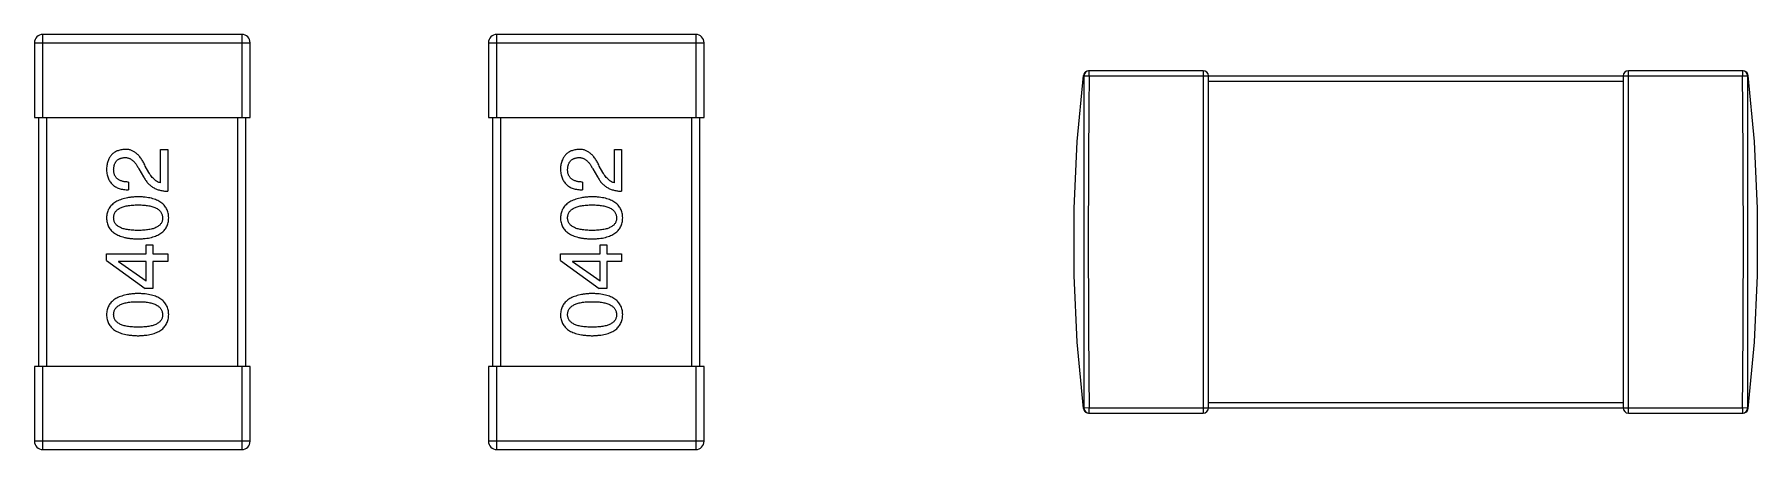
# Model space of a CAD drawing. Header units: inches. Extents: x -190 to 160, y -110 to 38.
# Drawn here: x 125.242 to 129.397, y -51.679 to -50.679 of the extents above; entities that cross this region are included whole.
import ezdxf

# ---------------------------------------------------------------- set-up
doc = ezdxf.new("R2010")
doc.units = ezdxf.units.IN
doc.header["$LTSCALE"] = 1.21
doc.header["$MEASUREMENT"] = 0
doc.layers.get('0').update_dxf_attribs({"linetype": 'CONTINUOUS'})

msp = doc.modelspace()

# ---------------------------------------------------------------- linework, layer by layer
at = {"color": 7, "linetype": 'Continuous'}
for p, q in [((125.7423, -50.6791), (125.2623, -50.6791)), ((125.2623, -50.8791), (125.2623, -50.6791)), ((125.7423, -50.6791), (125.7423, -50.8791)), ((126.837, -50.6791), (126.357, -50.6791)), ((126.357, -50.8791), (126.357, -50.6791)), ((126.837, -50.6791), (126.837, -50.8791)), ((125.2423, -50.6991), (125.7623, -50.6991)), ((125.2423, -50.6991), (125.2423, -50.8791)), ((125.7623, -50.8791), (125.7623, -50.6991)), ((126.337, -50.6991), (126.857, -50.6991)), ((126.337, -50.6991), (126.337, -50.8791)), ((126.857, -50.8791), (126.857, -50.6991)), ((128.0608, -50.7665), (127.7844, -50.7665)), ((127.7856, -50.779), (127.7856, -50.7665)), ((128.0608, -50.7665), (128.0608, -51.5915)), ((129.3622, -50.7665), (129.0858, -50.7665)), ((129.0858, -51.5915), (129.0858, -50.7665)), ((129.3609, -50.7665), (129.3609, -50.779)), ((127.772, -50.7776), (127.7731, -50.7789)), ((127.7731, -50.7789), (127.7856, -50.779)), ((127.7731, -50.7789), (127.7731, -51.5792)), ((127.7856, -50.779), (129.361, -50.779)), ((128.0733, -51.579), (128.0733, -50.779)), ((128.0733, -50.7915), (129.0733, -50.7915)), ((129.0733, -50.779), (129.0733, -51.579)), ((129.3609, -50.779), (129.3734, -50.7789)), ((129.3746, -50.7776), (129.3734, -50.7789)), ((129.3734, -50.7789), (129.3734, -51.5792)), ((125.2423, -50.8791), (125.7623, -50.8791)), ((125.2523, -50.8791), (125.2523, -51.4791)), ((125.2723, -51.4791), (125.2723, -50.8791)), ((125.7323, -50.8791), (125.7323, -51.4791)), ((125.7523, -51.4791), (125.7523, -50.8791)), ((126.337, -50.8791), (126.857, -50.8791)), ((126.347, -50.8791), (126.347, -51.4791)), ((126.367, -51.4791), (126.367, -50.8791)), ((126.827, -50.8791), (126.827, -51.4791)), ((126.847, -51.4791), (126.847, -50.8791)), ((125.5464, -50.956), (125.5636, -50.956)), ((125.5464, -51.0363), (125.5464, -50.956)), ((125.5636, -50.956), (125.5636, -51.0568)), ((126.6411, -50.956), (126.6583, -50.956)), ((126.6411, -51.0363), (126.6411, -50.956)), ((126.6583, -50.956), (126.6583, -51.0568)), ((125.4939, -51.0027), (125.5054, -51.0224)), ((125.5185, -51.0117), (125.5095, -50.9961)), ((126.5886, -51.0027), (126.6001, -51.0224)), ((126.6132, -51.0117), (126.6042, -50.9961)), ((125.4693, -51.0347), (125.4693, -51.0535)), ((126.564, -51.0347), (126.564, -51.0535)), ((125.5119, -51.1858), (125.5275, -51.1858)), ((125.5119, -51.208), (125.5119, -51.1858)), ((125.5275, -51.1858), (125.5275, -51.208)), ((126.6067, -51.1858), (126.6222, -51.1858)), ((126.6067, -51.208), (126.6067, -51.1858)), ((126.6222, -51.1858), (126.6222, -51.208)), ((125.416, -51.208), (125.5119, -51.208)), ((125.416, -51.2235), (125.416, -51.208)), ((125.416, -51.2235), (125.5095, -51.2908)), ((125.5119, -51.226), (125.4447, -51.226)), ((125.4447, -51.226), (125.4447, -51.2268)), ((125.5119, -51.2735), (125.4447, -51.2268)), ((125.5119, -51.2735), (125.5119, -51.226)), ((125.5275, -51.208), (125.5636, -51.208)), ((125.5636, -51.226), (125.5275, -51.226)), ((125.5275, -51.226), (125.5275, -51.2908)), ((125.5636, -51.208), (125.5636, -51.226)), ((126.5108, -51.208), (126.6067, -51.208)), ((126.5108, -51.2235), (126.5108, -51.208)), ((126.5108, -51.2235), (126.6042, -51.2908)), ((126.6067, -51.226), (126.5395, -51.226)), ((126.5395, -51.226), (126.5395, -51.2268)), ((126.6067, -51.2735), (126.5395, -51.2268)), ((126.6067, -51.2735), (126.6067, -51.226)), ((126.6222, -51.208), (126.6583, -51.208)), ((126.6583, -51.226), (126.6222, -51.226)), ((126.6222, -51.226), (126.6222, -51.2908)), ((126.6583, -51.208), (126.6583, -51.226)), ((125.5275, -51.2908), (125.5095, -51.2908)), ((126.6222, -51.2908), (126.6042, -51.2908)), ((125.7623, -51.4791), (125.2423, -51.4791)), ((125.2423, -51.4791), (125.2423, -51.6591)), ((125.2623, -51.6791), (125.2623, -51.4791)), ((125.7423, -51.4791), (125.7423, -51.6791)), ((125.7623, -51.6591), (125.7623, -51.4791)), ((126.857, -51.4791), (126.337, -51.4791)), ((126.337, -51.4791), (126.337, -51.6591)), ((126.357, -51.6791), (126.357, -51.4791)), ((126.837, -51.4791), (126.837, -51.6791)), ((126.857, -51.6591), (126.857, -51.4791)), ((127.7856, -51.579), (127.7731, -51.5792)), ((127.7844, -51.5915), (128.0608, -51.5915)), ((127.7856, -51.579), (129.361, -51.579)), ((127.7856, -51.5915), (127.7856, -51.579)), ((129.0733, -51.5665), (128.0733, -51.5665)), ((129.0858, -51.5915), (129.3622, -51.5915)), ((129.3734, -51.5792), (129.3609, -51.579)), ((129.3609, -51.579), (129.3609, -51.5915)), ((125.7623, -51.6591), (125.2423, -51.6591)), ((125.2623, -51.6791), (125.7423, -51.6791)), ((126.857, -51.6591), (126.337, -51.6591)), ((126.357, -51.6791), (126.837, -51.6791))]:
    msp.add_line(p, q, dxfattribs=at)
for points in [[(127.7843, -50.7665), (127.7805, -50.7671), (127.777, -50.7689), (127.7742, -50.7716), (127.7724, -50.7751), (127.7718, -50.7776)], [(129.3748, -50.7776), (129.3741, -50.775), (129.3723, -50.7716), (129.3695, -50.7689), (129.3661, -50.7671), (129.3623, -50.7665)], [(127.772, -51.5805), (127.7569, -51.4206), (127.7492, -51.2595), (127.7493, -51.0985), (127.7569, -50.9373), (127.772, -50.7776)], [(129.3746, -51.5805), (129.3897, -51.4206), (129.3973, -51.2595), (129.3973, -51.0985), (129.3897, -50.9373), (129.3746, -50.7776)], [(127.7718, -51.5805), (127.7724, -51.583), (127.7742, -51.5864), (127.777, -51.5892), (127.7805, -51.5909), (127.7843, -51.5915)], [(129.3623, -51.5915), (129.3661, -51.5909), (129.3695, -51.5892), (129.3723, -51.5865), (129.3741, -51.5831), (129.3748, -51.5805)]]:
    msp.add_lwpolyline(points, dxfattribs=at)
for centre, radius, start, end in [((125.2623, -50.6991), 0.02, 90, 180), ((125.7423, -50.6991), 0.02, 0, 90), ((126.357, -50.6991), 0.02, 90, 180), ((126.837, -50.6991), 0.02, 0, 90), ((127.7856, -50.779), 0.0125, 90.002, 179.3195), ((128.0608, -50.779), 0.0125, 0, 90), ((129.0858, -50.779), 0.0125, 90, 180), ((129.3609, -50.779), 0.0125, 0.6805, 89.9981), ((164.7803, -51.179), 36.9968, 179.38053, 180.61949), ((92.3629, -51.1791), 37.0003, 359.38059, 0.61943), ((127.7856, -51.579), 0.0125, 180.6805, 269.9981), ((128.0608, -51.579), 0.0125, 270, 0), ((129.0858, -51.579), 0.0125, 180, 270), ((129.3609, -51.579), 0.0125, 270.002, 359.3195), ((125.2623, -51.6591), 0.02, 180, 270), ((125.7423, -51.6591), 0.02, 270, 0), ((126.357, -51.6591), 0.02, 180, 270), ((126.837, -51.6591), 0.02, 270, 0)]:
    msp.add_arc(centre, radius, start, end, dxfattribs=at)
for points, knots in [([(125.4603, -50.956), (125.4586, -50.9561), (125.4553, -50.9564), (125.4505, -50.9572), (125.446, -50.9583), (125.4419, -50.9597), (125.438, -50.9615), (125.4344, -50.9636), (125.4312, -50.966), (125.4283, -50.9688), (125.4257, -50.9719), (125.4233, -50.9754), (125.4213, -50.9791), (125.4196, -50.9832), (125.4183, -50.9876), (125.4172, -50.9924), (125.4164, -50.9974), (125.4162, -51.0009), (125.416, -51.0027)], [0, 0, 0, 0, 0.070688, 0.137741, 0.201612, 0.262778, 0.321223, 0.378455, 0.434411, 0.490146, 0.546362, 0.603392, 0.662208, 0.723401, 0.787372, 0.85442, 0.925153, 1, 1, 1, 1]), ([(125.4333, -51.0052), (125.4333, -51.004), (125.4334, -51.0018), (125.4338, -50.9986), (125.4344, -50.9957), (125.4351, -50.9929), (125.4361, -50.9903), (125.4373, -50.9879), (125.4386, -50.9858), (125.4402, -50.9838), (125.4419, -50.9821), (125.4439, -50.9805), (125.446, -50.9792), (125.4483, -50.978), (125.4508, -50.9772), (125.4536, -50.9764), (125.4565, -50.9759), (125.4585, -50.9757), (125.4595, -50.9756)], [0, 0, 0, 0, 0.076112, 0.148436, 0.216883, 0.281466, 0.34298, 0.402356, 0.459881, 0.51546, 0.571111, 0.62658, 0.683162, 0.741007, 0.801404, 0.863825, 0.930544, 1, 1, 1, 1]), ([(125.4595, -50.9756), (125.4603, -50.9756), (125.4619, -50.9755), (125.4643, -50.9757), (125.4667, -50.9761), (125.469, -50.9767), (125.4713, -50.9776), (125.4736, -50.9787), (125.4758, -50.98), (125.478, -50.9816), (125.4801, -50.9834), (125.4822, -50.9855), (125.4843, -50.9878), (125.4863, -50.9903), (125.4882, -50.993), (125.4902, -50.996), (125.4921, -50.9993), (125.4933, -51.0015), (125.4939, -51.0027)], [0, 0, 0, 0, 0.052237, 0.103888, 0.155485, 0.207395, 0.259864, 0.31356, 0.369176, 0.4266, 0.486836, 0.550048, 0.61567, 0.685271, 0.75824, 0.834614, 0.915635, 1, 1, 1, 1]), ([(125.5095, -50.9961), (125.5087, -50.9944), (125.5072, -50.9911), (125.5047, -50.9864), (125.5021, -50.982), (125.4994, -50.978), (125.4967, -50.9743), (125.4938, -50.9709), (125.4909, -50.9679), (125.4878, -50.9652), (125.4847, -50.9628), (125.4815, -50.9608), (125.4782, -50.9592), (125.4748, -50.9578), (125.4713, -50.9568), (125.4677, -50.9562), (125.464, -50.9559), (125.4615, -50.9559), (125.4603, -50.956)], [0, 0, 0, 0, 0.082731, 0.161257, 0.236138, 0.307554, 0.375712, 0.440848, 0.502916, 0.562567, 0.619798, 0.675716, 0.73039, 0.78386, 0.837315, 0.890547, 0.944917, 1, 1, 1, 1]), ([(126.555, -50.956), (126.5533, -50.9561), (126.55, -50.9564), (126.5453, -50.9572), (126.5408, -50.9583), (126.5366, -50.9597), (126.5327, -50.9615), (126.5292, -50.9636), (126.5259, -50.966), (126.523, -50.9688), (126.5204, -50.9719), (126.5181, -50.9754), (126.5161, -50.9791), (126.5143, -50.9832), (126.513, -50.9876), (126.5119, -50.9924), (126.5111, -50.9974), (126.5109, -51.0009), (126.5108, -51.0027)], [0, 0, 0, 0, 0.070688, 0.137741, 0.201612, 0.262778, 0.321223, 0.378455, 0.434411, 0.490146, 0.546362, 0.603392, 0.662208, 0.723401, 0.787372, 0.85442, 0.925153, 1, 1, 1, 1]), ([(126.528, -51.0052), (126.528, -51.004), (126.5282, -51.0018), (126.5285, -50.9986), (126.5291, -50.9957), (126.5299, -50.9929), (126.5309, -50.9903), (126.532, -50.9879), (126.5334, -50.9858), (126.5349, -50.9838), (126.5367, -50.9821), (126.5386, -50.9805), (126.5407, -50.9792), (126.5431, -50.978), (126.5456, -50.9772), (126.5483, -50.9764), (126.5512, -50.9759), (126.5532, -50.9757), (126.5542, -50.9756)], [0, 0, 0, 0, 0.076112, 0.148436, 0.216883, 0.281466, 0.34298, 0.402356, 0.459881, 0.51546, 0.571111, 0.62658, 0.683162, 0.741007, 0.801404, 0.863825, 0.930544, 1, 1, 1, 1]), ([(126.5542, -50.9756), (126.555, -50.9756), (126.5566, -50.9755), (126.559, -50.9757), (126.5614, -50.9761), (126.5638, -50.9767), (126.566, -50.9776), (126.5683, -50.9787), (126.5705, -50.98), (126.5727, -50.9816), (126.5749, -50.9834), (126.5769, -50.9855), (126.579, -50.9878), (126.581, -50.9903), (126.583, -50.993), (126.5849, -50.996), (126.5868, -50.9993), (126.588, -51.0015), (126.5886, -51.0027)], [0, 0, 0, 0, 0.052237, 0.103888, 0.155485, 0.207395, 0.259864, 0.31356, 0.369176, 0.4266, 0.486836, 0.550048, 0.61567, 0.685271, 0.75824, 0.834614, 0.915635, 1, 1, 1, 1]), ([(126.6042, -50.9961), (126.6034, -50.9944), (126.6019, -50.9911), (126.5994, -50.9864), (126.5968, -50.982), (126.5941, -50.978), (126.5914, -50.9743), (126.5885, -50.9709), (126.5856, -50.9679), (126.5825, -50.9652), (126.5794, -50.9628), (126.5762, -50.9608), (126.5729, -50.9592), (126.5695, -50.9578), (126.566, -50.9568), (126.5624, -50.9562), (126.5587, -50.9559), (126.5563, -50.9559), (126.555, -50.956)], [0, 0, 0, 0, 0.082731, 0.161257, 0.236138, 0.307554, 0.375712, 0.440848, 0.502916, 0.562567, 0.619798, 0.675716, 0.73039, 0.78386, 0.837315, 0.890547, 0.944917, 1, 1, 1, 1]), ([(125.416, -51.0027), (125.4161, -51.0047), (125.4163, -51.0086), (125.4171, -51.0143), (125.4183, -51.0196), (125.4199, -51.0246), (125.4219, -51.0291), (125.4242, -51.0333), (125.4269, -51.0371), (125.4301, -51.0405), (125.4337, -51.0435), (125.4376, -51.0461), (125.442, -51.0483), (125.4467, -51.0501), (125.4518, -51.0516), (125.4573, -51.0526), (125.4632, -51.0533), (125.4672, -51.0534), (125.4693, -51.0535)], [0, 0, 0, 0, 0.07282, 0.141057, 0.2062, 0.267672, 0.326735, 0.383519, 0.439188, 0.494454, 0.549628, 0.605958, 0.66397, 0.72402, 0.787502, 0.854127, 0.925065, 1, 1, 1, 1]), ([(125.4693, -51.0347), (125.4679, -51.0346), (125.465, -51.0345), (125.4609, -51.0341), (125.4571, -51.0335), (125.4536, -51.0326), (125.4504, -51.0315), (125.4474, -51.0302), (125.4447, -51.0287), (125.4423, -51.0269), (125.4401, -51.025), (125.4383, -51.0228), (125.4367, -51.0204), (125.4354, -51.0177), (125.4345, -51.0149), (125.4338, -51.0118), (125.4333, -51.0086), (125.4333, -51.0063), (125.4333, -51.0052)], [0, 0, 0, 0, 0.082594, 0.15978, 0.232961, 0.301462, 0.365595, 0.426678, 0.484662, 0.540809, 0.595146, 0.648401, 0.702272, 0.757102, 0.813447, 0.872233, 0.934055, 1, 1, 1, 1]), ([(125.5054, -51.0224), (125.5061, -51.0237), (125.5077, -51.0264), (125.5102, -51.0302), (125.5129, -51.0338), (125.5157, -51.0371), (125.5188, -51.0402), (125.522, -51.043), (125.5254, -51.0455), (125.5289, -51.0478), (125.5327, -51.0499), (125.5366, -51.0516), (125.5406, -51.0531), (125.5449, -51.0544), (125.5493, -51.0554), (125.5539, -51.0561), (125.5587, -51.0566), (125.5619, -51.0567), (125.5636, -51.0568)], [0, 0, 0, 0, 0.065828, 0.130094, 0.192451, 0.254037, 0.313974, 0.373757, 0.433048, 0.492243, 0.551902, 0.611758, 0.672678, 0.734814, 0.798569, 0.863693, 0.930488, 1, 1, 1, 1]), ([(125.5464, -51.0363), (125.5451, -51.036), (125.5424, -51.0355), (125.5387, -51.0339), (125.535, -51.0317), (125.5315, -51.0289), (125.528, -51.0255), (125.5247, -51.0215), (125.5215, -51.0168), (125.5195, -51.0135), (125.5185, -51.0117)], [0, 0, 0, 0, 0.103034, 0.208166, 0.318255, 0.434664, 0.559728, 0.695394, 0.841708, 1, 1, 1, 1]), ([(126.5108, -51.0027), (126.5109, -51.0047), (126.5111, -51.0086), (126.5119, -51.0143), (126.513, -51.0196), (126.5146, -51.0246), (126.5166, -51.0291), (126.5189, -51.0333), (126.5217, -51.0371), (126.5249, -51.0405), (126.5284, -51.0435), (126.5323, -51.0461), (126.5367, -51.0483), (126.5414, -51.0501), (126.5465, -51.0516), (126.552, -51.0526), (126.5579, -51.0533), (126.562, -51.0534), (126.564, -51.0535)], [0, 0, 0, 0, 0.07282, 0.141057, 0.2062, 0.267672, 0.326735, 0.383519, 0.439188, 0.494454, 0.549628, 0.605958, 0.66397, 0.72402, 0.787502, 0.854127, 0.925065, 1, 1, 1, 1]), ([(126.564, -51.0347), (126.5626, -51.0346), (126.5598, -51.0345), (126.5557, -51.0341), (126.5519, -51.0335), (126.5483, -51.0326), (126.5451, -51.0315), (126.5421, -51.0302), (126.5394, -51.0287), (126.537, -51.0269), (126.5348, -51.025), (126.533, -51.0228), (126.5314, -51.0204), (126.5302, -51.0177), (126.5292, -51.0149), (126.5285, -51.0118), (126.5281, -51.0086), (126.528, -51.0063), (126.528, -51.0052)], [0, 0, 0, 0, 0.082594, 0.15978, 0.232961, 0.301462, 0.365595, 0.426678, 0.484662, 0.540809, 0.595146, 0.648401, 0.702272, 0.757102, 0.813447, 0.872233, 0.934055, 1, 1, 1, 1]), ([(126.6001, -51.0224), (126.6009, -51.0237), (126.6024, -51.0264), (126.6049, -51.0302), (126.6076, -51.0338), (126.6105, -51.0371), (126.6135, -51.0402), (126.6167, -51.043), (126.6201, -51.0455), (126.6237, -51.0478), (126.6274, -51.0499), (126.6313, -51.0516), (126.6354, -51.0531), (126.6396, -51.0544), (126.6441, -51.0554), (126.6487, -51.0561), (126.6534, -51.0566), (126.6567, -51.0567), (126.6583, -51.0568)], [0, 0, 0, 0, 0.065828, 0.130094, 0.192451, 0.254037, 0.313974, 0.373757, 0.433048, 0.492243, 0.551902, 0.611758, 0.672678, 0.734814, 0.798569, 0.863693, 0.930488, 1, 1, 1, 1]), ([(126.6411, -51.0363), (126.6398, -51.036), (126.6372, -51.0355), (126.6334, -51.0339), (126.6297, -51.0317), (126.6262, -51.0289), (126.6228, -51.0255), (126.6194, -51.0215), (126.6162, -51.0168), (126.6142, -51.0135), (126.6132, -51.0117)], [0, 0, 0, 0, 0.103034, 0.208166, 0.318255, 0.434664, 0.559728, 0.695394, 0.841708, 1, 1, 1, 1]), ([(125.4923, -51.0701), (125.4893, -51.0702), (125.4834, -51.0705), (125.4749, -51.0713), (125.467, -51.0725), (125.4597, -51.0741), (125.4529, -51.076), (125.4467, -51.0782), (125.441, -51.0809), (125.4359, -51.0839), (125.4314, -51.0873), (125.4275, -51.091), (125.4241, -51.0951), (125.4213, -51.0996), (125.4191, -51.1044), (125.4175, -51.1096), (125.4164, -51.1151), (125.4162, -51.1189), (125.416, -51.1209)], [0, 0, 0, 0, 0.088475, 0.171606, 0.249595, 0.322626, 0.391327, 0.455765, 0.516374, 0.573675, 0.628522, 0.681161, 0.732559, 0.783563, 0.83504, 0.887639, 0.942585, 1, 1, 1, 1]), ([(125.4333, -51.1209), (125.4333, -51.1196), (125.4334, -51.1172), (125.4341, -51.1136), (125.4352, -51.1103), (125.4369, -51.1072), (125.439, -51.1044), (125.4415, -51.1018), (125.4446, -51.0995), (125.448, -51.0974), (125.452, -51.0956), (125.4564, -51.094), (125.4613, -51.0927), (125.4666, -51.0916), (125.4723, -51.0908), (125.4786, -51.0902), (125.4853, -51.0898), (125.4899, -51.0898), (125.4923, -51.0898)], [0, 0, 0, 0, 0.050604, 0.098688, 0.145699, 0.191791, 0.238625, 0.286717, 0.337546, 0.391814, 0.449755, 0.512106, 0.579685, 0.652048, 0.730262, 0.814146, 0.904281, 1, 1, 1, 1]), ([(125.566, -51.1209), (125.5659, -51.1189), (125.5658, -51.115), (125.5648, -51.1094), (125.5633, -51.1042), (125.5612, -51.0993), (125.5586, -51.0947), (125.5554, -51.0906), (125.5516, -51.0868), (125.5472, -51.0835), (125.5422, -51.0805), (125.5368, -51.0779), (125.5307, -51.0756), (125.5241, -51.0738), (125.517, -51.0722), (125.5092, -51.0712), (125.5009, -51.0704), (125.4952, -51.0702), (125.4923, -51.0701)], [0, 0, 0, 0, 0.059134, 0.115603, 0.169236, 0.221572, 0.273254, 0.32474, 0.377319, 0.431815, 0.488555, 0.548609, 0.612242, 0.680182, 0.75251, 0.829782, 0.91231, 1, 1, 1, 1]), ([(125.4923, -51.0898), (125.4946, -51.0898), (125.4992, -51.0898), (125.5058, -51.0902), (125.5119, -51.0908), (125.5177, -51.0916), (125.5229, -51.0927), (125.5278, -51.094), (125.5321, -51.0956), (125.5361, -51.0974), (125.5396, -51.0995), (125.5426, -51.1018), (125.5452, -51.1044), (125.5473, -51.1072), (125.549, -51.1103), (125.5503, -51.1136), (125.551, -51.1172), (125.5512, -51.1196), (125.5513, -51.1209)], [0, 0, 0, 0, 0.094834, 0.184067, 0.267029, 0.344713, 0.417334, 0.484367, 0.546941, 0.604717, 0.65953, 0.710539, 0.759381, 0.806382, 0.853027, 0.900623, 0.949121, 1, 1, 1, 1]), ([(126.587, -51.0701), (126.584, -51.0702), (126.5781, -51.0705), (126.5696, -51.0713), (126.5617, -51.0725), (126.5544, -51.0741), (126.5476, -51.076), (126.5414, -51.0782), (126.5357, -51.0809), (126.5307, -51.0839), (126.5261, -51.0873), (126.5222, -51.091), (126.5188, -51.0951), (126.516, -51.0996), (126.5138, -51.1044), (126.5122, -51.1096), (126.5111, -51.1151), (126.5109, -51.1189), (126.5108, -51.1209)], [0, 0, 0, 0, 0.088475, 0.171606, 0.249595, 0.322626, 0.391327, 0.455765, 0.516374, 0.573675, 0.628522, 0.681161, 0.732559, 0.783563, 0.83504, 0.887639, 0.942585, 1, 1, 1, 1]), ([(126.528, -51.1209), (126.528, -51.1196), (126.5281, -51.1172), (126.5288, -51.1136), (126.53, -51.1103), (126.5316, -51.1072), (126.5337, -51.1044), (126.5363, -51.1018), (126.5393, -51.0995), (126.5428, -51.0974), (126.5467, -51.0956), (126.5511, -51.094), (126.556, -51.0927), (126.5613, -51.0916), (126.5671, -51.0908), (126.5733, -51.0902), (126.58, -51.0898), (126.5846, -51.0898), (126.587, -51.0898)], [0, 0, 0, 0, 0.050604, 0.098688, 0.145699, 0.191791, 0.238625, 0.286717, 0.337546, 0.391814, 0.449755, 0.512106, 0.579685, 0.652048, 0.730262, 0.814146, 0.904281, 1, 1, 1, 1]), ([(126.6608, -51.1209), (126.6607, -51.1189), (126.6605, -51.115), (126.6596, -51.1094), (126.658, -51.1042), (126.656, -51.0993), (126.6533, -51.0947), (126.6501, -51.0906), (126.6463, -51.0868), (126.6419, -51.0835), (126.637, -51.0805), (126.6315, -51.0779), (126.6254, -51.0756), (126.6188, -51.0738), (126.6117, -51.0722), (126.6039, -51.0712), (126.5957, -51.0704), (126.5899, -51.0702), (126.587, -51.0701)], [0, 0, 0, 0, 0.059134, 0.115603, 0.169236, 0.221572, 0.273254, 0.32474, 0.377319, 0.431815, 0.488555, 0.548609, 0.612242, 0.680182, 0.75251, 0.829782, 0.91231, 1, 1, 1, 1]), ([(126.587, -51.0898), (126.5893, -51.0898), (126.5939, -51.0898), (126.6005, -51.0902), (126.6067, -51.0908), (126.6124, -51.0916), (126.6177, -51.0927), (126.6225, -51.094), (126.6269, -51.0956), (126.6308, -51.0974), (126.6343, -51.0995), (126.6373, -51.1018), (126.64, -51.1044), (126.6421, -51.1072), (126.6438, -51.1103), (126.645, -51.1136), (126.6458, -51.1172), (126.6459, -51.1196), (126.646, -51.1209)], [0, 0, 0, 0, 0.094834, 0.184067, 0.267029, 0.344713, 0.417334, 0.484367, 0.546941, 0.604717, 0.65953, 0.710539, 0.759381, 0.806382, 0.853027, 0.900623, 0.949121, 1, 1, 1, 1]), ([(125.416, -51.1209), (125.4161, -51.1229), (125.4163, -51.1268), (125.4173, -51.1324), (125.4189, -51.1377), (125.421, -51.1426), (125.4237, -51.1471), (125.4271, -51.1512), (125.431, -51.155), (125.4355, -51.1583), (125.4406, -51.1613), (125.4463, -51.1639), (125.4525, -51.1662), (125.4594, -51.168), (125.4668, -51.1696), (125.4747, -51.1707), (125.4833, -51.1714), (125.4892, -51.1716), (125.4923, -51.1717)], [0, 0, 0, 0, 0.057911, 0.113262, 0.165956, 0.217443, 0.268511, 0.319665, 0.372, 0.426129, 0.483365, 0.543779, 0.607756, 0.676562, 0.749704, 0.827713, 0.911177, 1, 1, 1, 1]), ([(125.4923, -51.1512), (125.4899, -51.1512), (125.4853, -51.1512), (125.4786, -51.1508), (125.4723, -51.1502), (125.4666, -51.1494), (125.4613, -51.1483), (125.4564, -51.1471), (125.452, -51.1455), (125.4481, -51.1437), (125.4446, -51.1417), (125.4415, -51.1395), (125.439, -51.137), (125.4369, -51.1342), (125.4352, -51.1312), (125.4341, -51.128), (125.4334, -51.1245), (125.4333, -51.1221), (125.4333, -51.1209)], [0, 0, 0, 0, 0.096452, 0.187278, 0.271765, 0.350519, 0.423437, 0.491321, 0.554011, 0.612224, 0.666281, 0.717003, 0.764884, 0.811423, 0.856783, 0.902993, 0.950236, 1, 1, 1, 1]), ([(125.5513, -51.1209), (125.5512, -51.1221), (125.5511, -51.1245), (125.5505, -51.128), (125.5493, -51.1313), (125.5476, -51.1342), (125.5456, -51.137), (125.543, -51.1395), (125.54, -51.1417), (125.5365, -51.1437), (125.5325, -51.1455), (125.5281, -51.1471), (125.5233, -51.1483), (125.518, -51.1494), (125.5122, -51.1502), (125.506, -51.1508), (125.4993, -51.1512), (125.4946, -51.1512), (125.4923, -51.1512)], [0, 0, 0, 0, 0.049766, 0.097012, 0.143225, 0.188786, 0.235079, 0.282962, 0.333687, 0.387747, 0.445963, 0.508657, 0.576545, 0.649868, 0.72822, 0.812712, 0.903543, 1, 1, 1, 1]), ([(125.4923, -51.1717), (125.4952, -51.1716), (125.5009, -51.1714), (125.5092, -51.1707), (125.517, -51.1696), (125.5241, -51.168), (125.5307, -51.1662), (125.5368, -51.1639), (125.5423, -51.1613), (125.5472, -51.1583), (125.5516, -51.155), (125.5554, -51.1512), (125.5586, -51.1471), (125.5612, -51.1426), (125.5633, -51.1377), (125.5648, -51.1324), (125.5658, -51.1268), (125.5659, -51.1229), (125.566, -51.1209)], [0, 0, 0, 0, 0.087693, 0.170223, 0.247496, 0.319826, 0.387768, 0.451403, 0.511459, 0.568358, 0.622671, 0.675251, 0.726739, 0.778422, 0.830759, 0.884394, 0.940865, 1, 1, 1, 1]), ([(126.5108, -51.1209), (126.5109, -51.1229), (126.511, -51.1268), (126.512, -51.1324), (126.5136, -51.1377), (126.5157, -51.1426), (126.5185, -51.1471), (126.5218, -51.1512), (126.5257, -51.155), (126.5303, -51.1583), (126.5353, -51.1613), (126.541, -51.1639), (126.5473, -51.1662), (126.5541, -51.168), (126.5615, -51.1696), (126.5695, -51.1707), (126.578, -51.1714), (126.5839, -51.1716), (126.587, -51.1717)], [0, 0, 0, 0, 0.057911, 0.113262, 0.165956, 0.217443, 0.268511, 0.319665, 0.372, 0.426129, 0.483365, 0.543779, 0.607756, 0.676562, 0.749704, 0.827713, 0.911177, 1, 1, 1, 1]), ([(126.587, -51.1512), (126.5846, -51.1512), (126.58, -51.1512), (126.5733, -51.1508), (126.5671, -51.1502), (126.5613, -51.1494), (126.556, -51.1483), (126.5511, -51.1471), (126.5467, -51.1455), (126.5428, -51.1437), (126.5393, -51.1417), (126.5363, -51.1395), (126.5337, -51.137), (126.5316, -51.1342), (126.53, -51.1312), (126.5288, -51.128), (126.5281, -51.1245), (126.528, -51.1221), (126.528, -51.1209)], [0, 0, 0, 0, 0.096452, 0.187278, 0.271765, 0.350519, 0.423437, 0.491321, 0.554011, 0.612224, 0.666281, 0.717003, 0.764884, 0.811423, 0.856783, 0.902993, 0.950236, 1, 1, 1, 1]), ([(126.646, -51.1209), (126.646, -51.1221), (126.6459, -51.1245), (126.6452, -51.128), (126.644, -51.1313), (126.6424, -51.1342), (126.6403, -51.137), (126.6377, -51.1395), (126.6347, -51.1417), (126.6312, -51.1437), (126.6273, -51.1455), (126.6229, -51.1471), (126.618, -51.1483), (126.6127, -51.1494), (126.6069, -51.1502), (126.6007, -51.1508), (126.594, -51.1512), (126.5894, -51.1512), (126.587, -51.1512)], [0, 0, 0, 0, 0.049766, 0.097012, 0.143225, 0.188786, 0.235079, 0.282962, 0.333687, 0.387747, 0.445963, 0.508657, 0.576545, 0.649868, 0.72822, 0.812712, 0.903543, 1, 1, 1, 1]), ([(126.587, -51.1717), (126.5899, -51.1716), (126.5957, -51.1714), (126.6039, -51.1707), (126.6117, -51.1696), (126.6188, -51.168), (126.6254, -51.1662), (126.6315, -51.1639), (126.637, -51.1613), (126.6419, -51.1583), (126.6463, -51.155), (126.6501, -51.1512), (126.6533, -51.1471), (126.656, -51.1426), (126.658, -51.1377), (126.6596, -51.1324), (126.6605, -51.1268), (126.6607, -51.1229), (126.6608, -51.1209)], [0, 0, 0, 0, 0.087693, 0.170223, 0.247496, 0.319826, 0.387768, 0.451403, 0.511459, 0.568358, 0.622671, 0.675251, 0.726739, 0.778422, 0.830759, 0.884394, 0.940865, 1, 1, 1, 1]), ([(125.4923, -51.3032), (125.4893, -51.3034), (125.4834, -51.3036), (125.4749, -51.3045), (125.467, -51.3057), (125.4597, -51.3072), (125.4529, -51.3091), (125.4467, -51.3114), (125.441, -51.314), (125.4359, -51.317), (125.4314, -51.3204), (125.4275, -51.3241), (125.4241, -51.3282), (125.4213, -51.3327), (125.4191, -51.3375), (125.4175, -51.3427), (125.4164, -51.3483), (125.4162, -51.3521), (125.416, -51.3541)], [0, 0, 0, 0, 0.088475, 0.171606, 0.249595, 0.322626, 0.391327, 0.455765, 0.516374, 0.573675, 0.628522, 0.681161, 0.732559, 0.783563, 0.83504, 0.887639, 0.942585, 1, 1, 1, 1]), ([(125.566, -51.3541), (125.5659, -51.3521), (125.5658, -51.3482), (125.5648, -51.3426), (125.5633, -51.3373), (125.5612, -51.3324), (125.5586, -51.3279), (125.5554, -51.3237), (125.5516, -51.32), (125.5472, -51.3166), (125.5422, -51.3136), (125.5368, -51.311), (125.5307, -51.3088), (125.5241, -51.3069), (125.517, -51.3054), (125.5092, -51.3043), (125.5009, -51.3035), (125.4952, -51.3033), (125.4923, -51.3032)], [0, 0, 0, 0, 0.059134, 0.115603, 0.169236, 0.221572, 0.273254, 0.32474, 0.377319, 0.431815, 0.488555, 0.548609, 0.612242, 0.680182, 0.75251, 0.829782, 0.91231, 1, 1, 1, 1]), ([(126.587, -51.3032), (126.584, -51.3034), (126.5781, -51.3036), (126.5696, -51.3045), (126.5617, -51.3057), (126.5544, -51.3072), (126.5476, -51.3091), (126.5414, -51.3114), (126.5357, -51.314), (126.5307, -51.317), (126.5261, -51.3204), (126.5222, -51.3241), (126.5188, -51.3282), (126.516, -51.3327), (126.5138, -51.3375), (126.5122, -51.3427), (126.5111, -51.3483), (126.5109, -51.3521), (126.5108, -51.3541)], [0, 0, 0, 0, 0.088475, 0.171606, 0.249595, 0.322626, 0.391327, 0.455765, 0.516374, 0.573675, 0.628522, 0.681161, 0.732559, 0.783563, 0.83504, 0.887639, 0.942585, 1, 1, 1, 1]), ([(126.6608, -51.3541), (126.6607, -51.3521), (126.6605, -51.3482), (126.6596, -51.3426), (126.658, -51.3373), (126.656, -51.3324), (126.6533, -51.3279), (126.6501, -51.3237), (126.6463, -51.32), (126.6419, -51.3166), (126.637, -51.3136), (126.6315, -51.311), (126.6254, -51.3088), (126.6188, -51.3069), (126.6117, -51.3054), (126.6039, -51.3043), (126.5957, -51.3035), (126.5899, -51.3033), (126.587, -51.3032)], [0, 0, 0, 0, 0.059134, 0.115603, 0.169236, 0.221572, 0.273254, 0.32474, 0.377319, 0.431815, 0.488555, 0.548609, 0.612242, 0.680182, 0.75251, 0.829782, 0.91231, 1, 1, 1, 1]), ([(125.416, -51.3541), (125.4161, -51.356), (125.4163, -51.3599), (125.4173, -51.3656), (125.4189, -51.3708), (125.421, -51.3757), (125.4237, -51.3802), (125.4271, -51.3844), (125.431, -51.3881), (125.4355, -51.3915), (125.4406, -51.3945), (125.4463, -51.3971), (125.4525, -51.3993), (125.4594, -51.4012), (125.4668, -51.4027), (125.4747, -51.4038), (125.4833, -51.4046), (125.4892, -51.4048), (125.4923, -51.4049)], [0, 0, 0, 0, 0.057911, 0.113262, 0.165956, 0.217443, 0.268511, 0.319665, 0.372, 0.426129, 0.483365, 0.543779, 0.607756, 0.676562, 0.749704, 0.827713, 0.911177, 1, 1, 1, 1]), ([(125.4333, -51.3541), (125.4333, -51.3528), (125.4334, -51.3503), (125.4341, -51.3468), (125.4352, -51.3434), (125.4369, -51.3404), (125.439, -51.3376), (125.4415, -51.335), (125.4446, -51.3327), (125.448, -51.3306), (125.452, -51.3288), (125.4564, -51.3272), (125.4613, -51.3259), (125.4666, -51.3248), (125.4723, -51.3239), (125.4786, -51.3233), (125.4853, -51.323), (125.4899, -51.3229), (125.4923, -51.3229)], [0, 0, 0, 0, 0.050604, 0.098688, 0.145699, 0.191791, 0.238625, 0.286717, 0.337546, 0.391814, 0.449755, 0.512106, 0.579685, 0.652048, 0.730262, 0.814146, 0.904281, 1, 1, 1, 1]), ([(125.4923, -51.3844), (125.4899, -51.3844), (125.4853, -51.3843), (125.4786, -51.3839), (125.4723, -51.3834), (125.4666, -51.3826), (125.4613, -51.3815), (125.4564, -51.3802), (125.452, -51.3787), (125.4481, -51.3769), (125.4446, -51.3749), (125.4415, -51.3727), (125.439, -51.3701), (125.4369, -51.3674), (125.4352, -51.3644), (125.4341, -51.3612), (125.4334, -51.3577), (125.4333, -51.3553), (125.4333, -51.3541)], [0, 0, 0, 0, 0.096452, 0.187278, 0.271765, 0.350519, 0.423437, 0.491321, 0.554011, 0.612224, 0.666281, 0.717003, 0.764884, 0.811423, 0.856783, 0.902993, 0.950236, 1, 1, 1, 1]), ([(125.4923, -51.3229), (125.4946, -51.3229), (125.4992, -51.323), (125.5058, -51.3233), (125.5119, -51.3239), (125.5177, -51.3248), (125.5229, -51.3259), (125.5278, -51.3272), (125.5321, -51.3287), (125.5361, -51.3306), (125.5396, -51.3327), (125.5426, -51.335), (125.5452, -51.3375), (125.5473, -51.3404), (125.549, -51.3434), (125.5503, -51.3468), (125.551, -51.3503), (125.5512, -51.3528), (125.5513, -51.3541)], [0, 0, 0, 0, 0.094834, 0.184067, 0.267029, 0.344713, 0.417334, 0.484367, 0.546941, 0.604717, 0.65953, 0.710539, 0.759381, 0.806382, 0.853027, 0.900623, 0.949121, 1, 1, 1, 1]), ([(125.4923, -51.4049), (125.4952, -51.4048), (125.5009, -51.4046), (125.5092, -51.4038), (125.517, -51.4027), (125.5241, -51.4012), (125.5307, -51.3993), (125.5368, -51.3971), (125.5423, -51.3945), (125.5472, -51.3915), (125.5516, -51.3881), (125.5554, -51.3844), (125.5586, -51.3802), (125.5612, -51.3757), (125.5633, -51.3708), (125.5648, -51.3656), (125.5658, -51.3599), (125.5659, -51.356), (125.566, -51.3541)], [0, 0, 0, 0, 0.087693, 0.170223, 0.247496, 0.319826, 0.387768, 0.451403, 0.511459, 0.568358, 0.622671, 0.675251, 0.726739, 0.778422, 0.830759, 0.884394, 0.940865, 1, 1, 1, 1]), ([(125.5513, -51.3541), (125.5512, -51.3553), (125.5511, -51.3577), (125.5505, -51.3612), (125.5493, -51.3644), (125.5476, -51.3674), (125.5456, -51.3701), (125.543, -51.3727), (125.54, -51.3749), (125.5365, -51.3769), (125.5325, -51.3787), (125.5281, -51.3802), (125.5233, -51.3815), (125.518, -51.3826), (125.5122, -51.3834), (125.506, -51.3839), (125.4993, -51.3843), (125.4946, -51.3844), (125.4923, -51.3844)], [0, 0, 0, 0, 0.049766, 0.097012, 0.143225, 0.188786, 0.235079, 0.282962, 0.333687, 0.387747, 0.445963, 0.508657, 0.576545, 0.649868, 0.72822, 0.812712, 0.903543, 1, 1, 1, 1]), ([(126.5108, -51.3541), (126.5109, -51.356), (126.511, -51.3599), (126.512, -51.3656), (126.5136, -51.3708), (126.5157, -51.3757), (126.5185, -51.3802), (126.5218, -51.3844), (126.5257, -51.3881), (126.5303, -51.3915), (126.5353, -51.3945), (126.541, -51.3971), (126.5473, -51.3993), (126.5541, -51.4012), (126.5615, -51.4027), (126.5695, -51.4038), (126.578, -51.4046), (126.5839, -51.4048), (126.587, -51.4049)], [0, 0, 0, 0, 0.057911, 0.113262, 0.165956, 0.217443, 0.268511, 0.319665, 0.372, 0.426129, 0.483365, 0.543779, 0.607756, 0.676562, 0.749704, 0.827713, 0.911177, 1, 1, 1, 1]), ([(126.528, -51.3541), (126.528, -51.3528), (126.5281, -51.3503), (126.5288, -51.3468), (126.53, -51.3434), (126.5316, -51.3404), (126.5337, -51.3376), (126.5363, -51.335), (126.5393, -51.3327), (126.5428, -51.3306), (126.5467, -51.3288), (126.5511, -51.3272), (126.556, -51.3259), (126.5613, -51.3248), (126.5671, -51.3239), (126.5733, -51.3233), (126.58, -51.323), (126.5846, -51.3229), (126.587, -51.3229)], [0, 0, 0, 0, 0.050604, 0.098688, 0.145699, 0.191791, 0.238625, 0.286717, 0.337546, 0.391814, 0.449755, 0.512106, 0.579685, 0.652048, 0.730262, 0.814146, 0.904281, 1, 1, 1, 1]), ([(126.587, -51.3844), (126.5846, -51.3844), (126.58, -51.3843), (126.5733, -51.3839), (126.5671, -51.3834), (126.5613, -51.3826), (126.556, -51.3815), (126.5511, -51.3802), (126.5467, -51.3787), (126.5428, -51.3769), (126.5393, -51.3749), (126.5363, -51.3727), (126.5337, -51.3701), (126.5316, -51.3674), (126.53, -51.3644), (126.5288, -51.3612), (126.5281, -51.3577), (126.528, -51.3553), (126.528, -51.3541)], [0, 0, 0, 0, 0.096452, 0.187278, 0.271765, 0.350519, 0.423437, 0.491321, 0.554011, 0.612224, 0.666281, 0.717003, 0.764884, 0.811423, 0.856783, 0.902993, 0.950236, 1, 1, 1, 1]), ([(126.587, -51.3229), (126.5893, -51.3229), (126.5939, -51.323), (126.6005, -51.3233), (126.6067, -51.3239), (126.6124, -51.3248), (126.6177, -51.3259), (126.6225, -51.3272), (126.6269, -51.3287), (126.6308, -51.3306), (126.6343, -51.3327), (126.6373, -51.335), (126.64, -51.3375), (126.6421, -51.3404), (126.6438, -51.3434), (126.645, -51.3468), (126.6458, -51.3503), (126.6459, -51.3528), (126.646, -51.3541)], [0, 0, 0, 0, 0.094834, 0.184067, 0.267029, 0.344713, 0.417334, 0.484367, 0.546941, 0.604717, 0.65953, 0.710539, 0.759381, 0.806382, 0.853027, 0.900623, 0.949121, 1, 1, 1, 1]), ([(126.587, -51.4049), (126.5899, -51.4048), (126.5957, -51.4046), (126.6039, -51.4038), (126.6117, -51.4027), (126.6188, -51.4012), (126.6254, -51.3993), (126.6315, -51.3971), (126.637, -51.3945), (126.6419, -51.3915), (126.6463, -51.3881), (126.6501, -51.3844), (126.6533, -51.3802), (126.656, -51.3757), (126.658, -51.3708), (126.6596, -51.3656), (126.6605, -51.3599), (126.6607, -51.356), (126.6608, -51.3541)], [0, 0, 0, 0, 0.087693, 0.170223, 0.247496, 0.319826, 0.387768, 0.451403, 0.511459, 0.568358, 0.622671, 0.675251, 0.726739, 0.778422, 0.830759, 0.884394, 0.940865, 1, 1, 1, 1]), ([(126.646, -51.3541), (126.646, -51.3553), (126.6459, -51.3577), (126.6452, -51.3612), (126.644, -51.3644), (126.6424, -51.3674), (126.6403, -51.3701), (126.6377, -51.3727), (126.6347, -51.3749), (126.6312, -51.3769), (126.6273, -51.3787), (126.6229, -51.3802), (126.618, -51.3815), (126.6127, -51.3826), (126.6069, -51.3834), (126.6007, -51.3839), (126.594, -51.3843), (126.5894, -51.3844), (126.587, -51.3844)], [0, 0, 0, 0, 0.049766, 0.097012, 0.143225, 0.188786, 0.235079, 0.282962, 0.333687, 0.387747, 0.445963, 0.508657, 0.576545, 0.649868, 0.72822, 0.812712, 0.903543, 1, 1, 1, 1])]:
    msp.add_open_spline(points, degree=3, knots=knots, dxfattribs=at)

doc.saveas('drawing.dxf')
